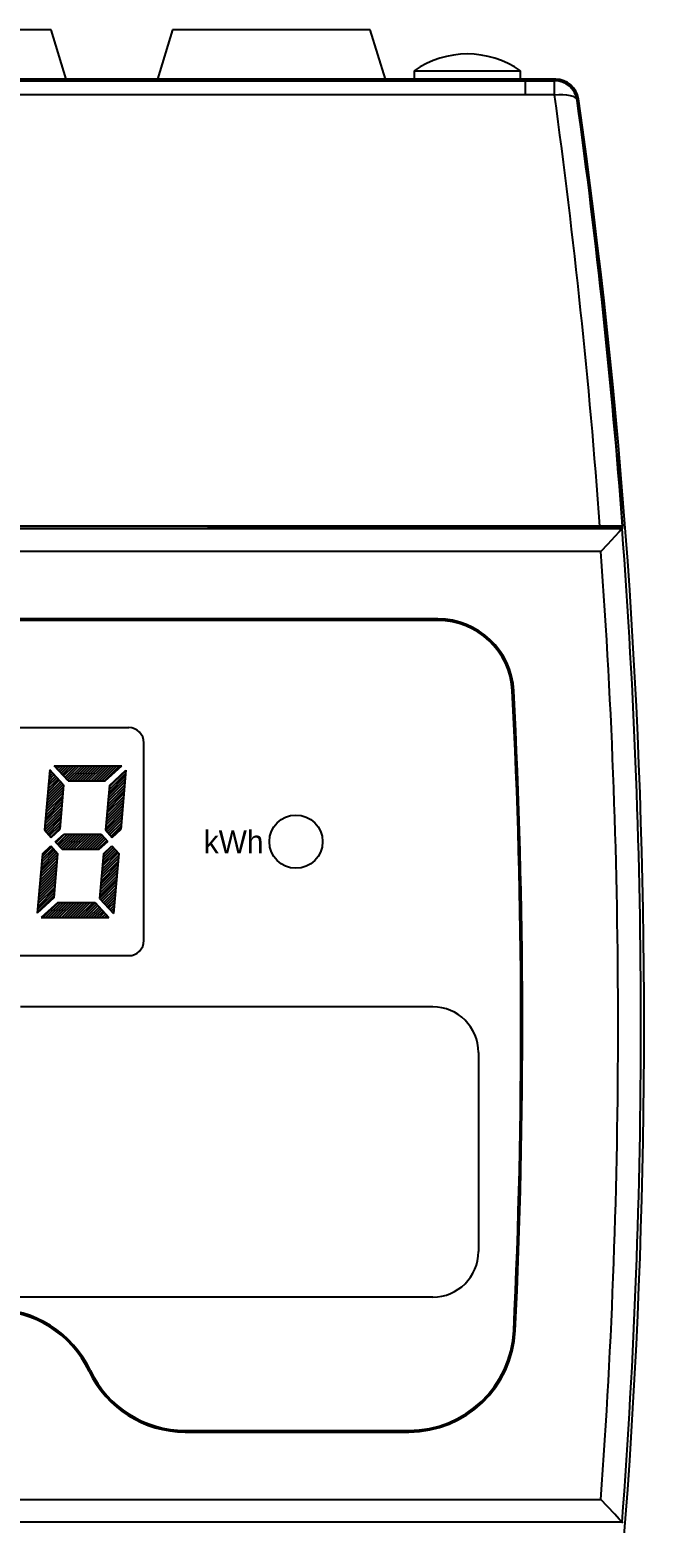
# Model space of a CAD drawing. Header units: millimetres. Extents: x 0 to 210250, y 0 to 148500.
# Drawn here: x 89568 to 92395, y 124478 to 131353 of the extents above; entities that cross this region are included whole.
import ezdxf

# ---------------------------------------------------------------- set-up
doc = ezdxf.new("R2010")
doc.units = ezdxf.units.MM
doc.header["$LTSCALE"] = 250
doc.header["$MEASUREMENT"] = 0
doc.layers.add('원격검침', color=3, linetype='Continuous')
doc.styles.add('울릉도M', font='')
doc.styles.get('울릉도M').set_extended_font_data('HY울릉도L')

msp = doc.modelspace()

# ---------------------------------------------------------------- linework, layer by layer
at = {"layer": '원격검침', "color": 3}
for p, q in [((89664.8, 131353.4), (88755, 131353.4)), ((89734.8, 131126), (89664.8, 131353.4)), ((90224.6, 131353.4), (90154.7, 131126)), ((91134.4, 131353.4), (90224.6, 131353.4)), ((91204.4, 131126), (91134.4, 131353.4)), ((84821.9, 131126), (91988.3, 131126)), ((91988.3, 131126), (84821.9, 131126)), ((84825.5, 131121.8), (91984.6, 131121.8)), ((88895, 131119.1), (91848.3, 131119.1)), ((91336, 131165.1), (91336, 131130.2)), ((91336, 131165.1), (91825.9, 131165.1)), ((91406, 131130.2), (91406.4, 131126)), ((91755.6, 131126), (91755.9, 131130.2)), ((91825.9, 131130.2), (91825.9, 131165.1)), ((91848.3, 131054.1), (91848.3, 131119.1)), ((91848.3, 131119.1), (91982.3, 131119.1)), ((91982.3, 131119.1), (91983.2, 131120.1)), ((91982.3, 131054.1), (91982.3, 131119.1)), ((91983.2, 131120.1), (91984.6, 131121.8)), ((91984.6, 131121.8), (91986.3, 131123.7)), ((91986.3, 131123.7), (91988.3, 131126)), ((91848.3, 131054.1), (88895, 131054.1)), ((91982.3, 131054.1), (91848.3, 131054.1)), ((91982.3, 131054.1), (92001.8, 131055.7)), ((92001.8, 131055.7), (92020.6, 131055.8)), ((92020.6, 131055.8), (92038.1, 131054.5)), ((92038.1, 131054.5), (92053.6, 131051.7)), ((92053.6, 131051.7), (92066.6, 131047.6)), ((92066.6, 131047.6), (92076.5, 131042.3)), ((92076.5, 131042.3), (92083.1, 131036)), ((92083.1, 131036), (92086.2, 131028.9)), ((92086.7, 131029.4), (92086.2, 131028.9)), ((92088.3, 131031.3), (92086.7, 131029.4)), ((92106.7, 130896.4), (92088.3, 131031.3)), ((84517, 129056.9), (92293.2, 129056.9)), ((92191.3, 129068.5), (84618.9, 129068.5)), ((90154.7, 129067.4), (88790, 129067.4)), ((90154.7, 129068.5), (90154.7, 129067.4)), ((90259.6, 129067.4), (90154.7, 129067.4)), ((90158, 129067.4), (90158, 129068.5)), ((90256.3, 129068.5), (90256.3, 129067.4)), ((90259.6, 129067.4), (90259.6, 129068.5)), ((90364.6, 129067.4), (90259.6, 129067.4)), ((90424, 129061.5), (90364.6, 129067.4)), ((92112.2, 129061.5), (90424, 129061.5)), ((91295.4, 129068.5), (91295.4, 129061.5)), ((91295.4, 129068.5), (91295.4, 129061.5)), ((91855.2, 129061.5), (91855.2, 129068.5)), ((91855.2, 129068.5), (91855.2, 129061.5)), ((91939.2, 129061.5), (91939.2, 129068.5)), ((92112.2, 129061.5), (92111.6, 129068.5)), ((92112.2, 129061.5), (92297.4, 129061.5)), ((92295, 129068.5), (92191.3, 129068.5)), ((92293.2, 129056.9), (92289.4, 129052.8)), ((92293.2, 129056.9), (92297.4, 129061.5)), ((92295, 129068.5), (92297.2, 129068.5)), ((92297.4, 129061.5), (92296.8, 129068.5)), ((92259.3, 129020.3), (92225.9, 128984.4)), ((92279.5, 129042.1), (92259.3, 129020.3)), ((92289.4, 129052.8), (92279.5, 129042.1)), ((92195.7, 128951.9), (84614.5, 128951.9)), ((92196.1, 128952.3), (92195.7, 128951.9)), ((92225.9, 128984.4), (92196.1, 128952.3)), ((91445.4, 128641.6), (85364.8, 128641.6)), ((91445.4, 128634.6), (85364.8, 128634.6)), ((86803.2, 128140.5), (90022.4, 128140.5)), ((90092.4, 127160.7), (90092.4, 128070.5)), ((89679.4, 127965.5), (89991, 127965.5)), ((89743.6, 127895.5), (89679.4, 127965.5)), ((89681.5, 127963.2), (89683.8, 127965.5)), ((89687.4, 127956.8), (89696.1, 127965.5)), ((89693.3, 127950.3), (89708.5, 127965.5)), ((89699.3, 127943.9), (89720.9, 127965.5)), ((89705.2, 127937.4), (89733.3, 127965.5)), ((89711.1, 127931), (89745.6, 127965.5)), ((89717, 127924.5), (89758, 127965.5)), ((89722.9, 127918), (89770.4, 127965.5)), ((89728.8, 127911.6), (89782.7, 127965.5)), ((89734.8, 127905.1), (89795.1, 127965.5)), ((89740.7, 127898.7), (89807.5, 127965.5)), ((89749.9, 127895.5), (89819.9, 127965.5)), ((89762.3, 127895.5), (89832.2, 127965.5)), ((89774.6, 127895.5), (89844.6, 127965.5)), ((89787, 127895.5), (89857, 127965.5)), ((89799.4, 127895.5), (89869.3, 127965.5)), ((89811.7, 127895.5), (89881.7, 127965.5)), ((89824.1, 127895.5), (89894.1, 127965.5)), ((89836.5, 127895.5), (89906.5, 127965.5)), ((89848.9, 127895.5), (89918.8, 127965.5)), ((89861.2, 127895.5), (89931.2, 127965.5)), ((89873.6, 127895.5), (89943.6, 127965.5)), ((89886, 127895.5), (89955.9, 127965.5)), ((89898.3, 127895.5), (89968.3, 127965.5)), ((89910.7, 127895.5), (89980.7, 127965.5)), ((89914.6, 127895.5), (89991, 127965.5)), ((89658.8, 127946.6), (89634.6, 127669.5)), ((89647.6, 127817.9), (89714.9, 127885.3)), ((89648.7, 127831.5), (89709, 127891.8)), ((89649.9, 127845), (89703.1, 127898.2)), ((89651.1, 127858.6), (89697.2, 127904.7)), ((89652.3, 127872.2), (89691.3, 127911.1)), ((89653.5, 127885.7), (89685.4, 127917.6)), ((89654.7, 127899.3), (89679.5, 127924.1)), ((89655.9, 127912.8), (89673.5, 127930.5)), ((89657, 127926.4), (89667.6, 127937)), ((89658.2, 127939.9), (89661.7, 127943.4)), ((89722.9, 127876.6), (89658.8, 127946.6)), ((89743.6, 127895.5), (89914.6, 127895.5)), ((89928.2, 127814), (90005.2, 127891)), ((89929.4, 127827.6), (90006.4, 127904.6)), ((89930.6, 127841.2), (90007.6, 127918.1)), ((89931.8, 127854.7), (90008.8, 127931.7)), ((89933, 127868.3), (90005.5, 127940.8)), ((89933.5, 127874.9), (90009.9, 127944.9)), ((90009.9, 127944.9), (89986, 127671.2)), ((89641.6, 127750.1), (89718.6, 127827.1)), ((89642.8, 127763.7), (89719.8, 127840.7)), ((89644, 127777.3), (89721, 127854.2)), ((89645.2, 127790.8), (89722.2, 127867.8)), ((89646.4, 127804.4), (89720.9, 127878.9)), ((89722.9, 127876.6), (89705, 127671.2)), ((89933.5, 127874.9), (89915.6, 127669.5)), ((89922.3, 127746.3), (89999.3, 127823.2)), ((89923.5, 127759.8), (90000.5, 127836.8)), ((89924.7, 127773.4), (90001.6, 127850.4)), ((89925.8, 127786.9), (90002.8, 127863.9)), ((89927, 127800.5), (90004, 127877.5)), ((89635.7, 127682.4), (89712.7, 127759.3)), ((89636.9, 127695.9), (89713.9, 127772.9)), ((89638.1, 127709.5), (89715, 127786.5)), ((89639.2, 127723), (89716.2, 127800)), ((89640.4, 127736.6), (89717.4, 127813.6)), ((89916.4, 127678.5), (89993.3, 127755.5)), ((89917.5, 127692), (89994.5, 127769)), ((89918.7, 127705.6), (89995.7, 127782.6)), ((89919.9, 127719.1), (89996.9, 127796.1)), ((89921.1, 127732.7), (89998.1, 127809.7)), ((89634.9, 127669.2), (89711.5, 127745.8)), ((89640.8, 127662.7), (89710.3, 127732.2)), ((89646.7, 127656.2), (89709.1, 127718.7)), ((89652.6, 127649.8), (89707.9, 127705.1)), ((89658.5, 127643.3), (89706.7, 127691.5)), ((89917.6, 127667.3), (89992.2, 127741.9)), ((89923.5, 127660.9), (89991, 127728.3)), ((89929.4, 127654.4), (89989.8, 127714.8)), ((89935.3, 127647.9), (89988.6, 127701.2)), ((89941.2, 127641.5), (89987.4, 127687.7)), ((89634.6, 127669.5), (89665.8, 127635.4)), ((89664.4, 127636.9), (89705.6, 127678)), ((89665.8, 127635.4), (89705, 127671.2)), ((89684.7, 127614.7), (89723.9, 127650.6)), ((89684.7, 127614.7), (89716, 127580.6)), ((89688.1, 127611.1), (89727.6, 127650.6)), ((89694, 127604.6), (89740, 127650.6)), ((89699.9, 127598.1), (89752.4, 127650.6)), ((89705.9, 127591.7), (89764.7, 127650.6)), ((89711.8, 127585.2), (89777.1, 127650.6)), ((89719.5, 127580.6), (89789.5, 127650.6)), ((89723.9, 127650.6), (89894.9, 127650.6)), ((89731.9, 127580.6), (89801.9, 127650.6)), ((89744.2, 127580.6), (89814.2, 127650.6)), ((89756.6, 127580.6), (89826.6, 127650.6)), ((89769, 127580.6), (89839, 127650.6)), ((89781.4, 127580.6), (89851.3, 127650.6)), ((89793.7, 127580.6), (89863.7, 127650.6)), ((89806.1, 127580.6), (89876.1, 127650.6)), ((89818.5, 127580.6), (89888.5, 127650.6)), ((89830.8, 127580.6), (89897.7, 127647.5)), ((89843.2, 127580.6), (89903.7, 127641)), ((89855.6, 127580.6), (89909.6, 127634.6)), ((89868, 127580.6), (89915.5, 127628.1)), ((89880.3, 127580.6), (89921.4, 127621.7)), ((89887.1, 127580.6), (89926.2, 127616.4)), ((89894.9, 127650.6), (89926.2, 127616.4)), ((89915.6, 127669.5), (89946.8, 127635.4)), ((89946.8, 127635.4), (89986, 127671.2)), ((89954.3, 127642.2), (89986.2, 127674.1)), ((89625, 127559.9), (89601, 127286.3)), ((89616.7, 127465.4), (89693.7, 127542.4)), ((89617.9, 127479), (89694.9, 127556)), ((89619.1, 127492.5), (89692, 127565.4)), ((89620.3, 127506.1), (89686, 127571.9)), ((89621.5, 127519.7), (89680.1, 127578.3)), ((89622.6, 127533.2), (89674.2, 127584.8)), ((89623.8, 127546.8), (89668.3, 127591.2)), ((89625, 127559.9), (89664.1, 127595.8)), ((89664.1, 127595.8), (89695.4, 127561.7)), ((89695.4, 127561.7), (89677.4, 127356.3)), ((89716, 127580.6), (89887.1, 127580.6)), ((89906, 127559.9), (89888, 127354.6)), ((89898.6, 127475.1), (89975.5, 127552.1)), ((89899.7, 127488.7), (89974.6, 127563.6)), ((89900.9, 127502.2), (89968.7, 127570)), ((89902.1, 127515.8), (89962.8, 127576.5)), ((89903.3, 127529.3), (89956.9, 127582.9)), ((89904.5, 127542.9), (89951, 127589.4)), ((89905.7, 127556.5), (89944.1, 127594.9)), ((89906, 127559.9), (89945.1, 127595.8)), ((89945.1, 127595.8), (89976.4, 127561.7)), ((89976.4, 127561.7), (89952.1, 127284.6)), ((89610.8, 127397.6), (89687.8, 127474.6)), ((89612, 127411.2), (89689, 127488.2)), ((89613.2, 127424.8), (89690.1, 127501.7)), ((89614.3, 127438.3), (89691.3, 127515.3)), ((89615.5, 127451.9), (89692.5, 127528.9)), ((89892.6, 127407.3), (89969.6, 127484.3)), ((89893.8, 127420.9), (89970.8, 127497.9)), ((89895, 127434.4), (89972, 127511.4)), ((89896.2, 127448), (89973.2, 127525)), ((89897.4, 127461.6), (89974.4, 127538.5)), ((89604.9, 127329.9), (89681.8, 127406.8)), ((89606, 127343.4), (89683, 127420.4)), ((89607.2, 127357), (89684.2, 127434)), ((89608.4, 127370.5), (89685.4, 127447.5)), ((89609.6, 127384.1), (89686.6, 127461.1)), ((89888.7, 127353.9), (89964.9, 127430.1)), ((89889.1, 127366.6), (89966.1, 127443.6)), ((89890.3, 127380.2), (89967.2, 127457.2)), ((89891.4, 127393.8), (89968.4, 127470.7)), ((89894.6, 127347.4), (89963.7, 127416.5)), ((89677.4, 127356.3), (89601, 127286.3)), ((89601.3, 127289.2), (89678.3, 127366.2)), ((89602.5, 127302.7), (89679.5, 127379.7)), ((89603.7, 127316.3), (89680.7, 127393.3)), ((89696.3, 127335.6), (89620, 127265.7)), ((89627.3, 127265.7), (89697.2, 127335.6)), ((89639.6, 127265.7), (89709.6, 127335.6)), ((89652, 127265.7), (89722, 127335.6)), ((89664.4, 127265.7), (89734.4, 127335.6)), ((89676.7, 127265.7), (89746.7, 127335.6)), ((89689.1, 127265.7), (89759.1, 127335.6)), ((89696.3, 127335.6), (89867.4, 127335.6)), ((89701.5, 127265.7), (89771.5, 127335.6)), ((89713.9, 127265.7), (89783.8, 127335.6)), ((89726.2, 127265.7), (89796.2, 127335.6)), ((89738.6, 127265.7), (89808.6, 127335.6)), ((89751, 127265.7), (89821, 127335.6)), ((89763.3, 127265.7), (89833.3, 127335.6)), ((89775.7, 127265.7), (89845.7, 127335.6)), ((89788.1, 127265.7), (89858.1, 127335.6)), ((89867.4, 127335.6), (89931.5, 127265.7)), ((89888, 127354.6), (89952.1, 127284.6)), ((89900.5, 127340.9), (89962.5, 127403)), ((89906.4, 127334.5), (89961.3, 127389.4)), ((89912.3, 127328), (89960.1, 127375.8)), ((89918.2, 127321.6), (89958.9, 127362.3)), ((89924.1, 127315.1), (89957.8, 127348.7)), ((89930.1, 127308.7), (89956.6, 127335.2)), ((89800.5, 127265.7), (89868.8, 127334)), ((89812.8, 127265.7), (89874.8, 127327.6)), ((89825.2, 127265.7), (89880.7, 127321.1)), ((89837.6, 127265.7), (89886.6, 127314.7)), ((89849.9, 127265.7), (89892.5, 127308.2)), ((89862.3, 127265.7), (89898.4, 127301.8)), ((89874.7, 127265.7), (89904.3, 127295.3)), ((89887.1, 127265.7), (89910.2, 127288.9)), ((89899.4, 127265.7), (89916.2, 127282.4)), ((89911.8, 127265.7), (89922.1, 127275.9)), ((89924.2, 127265.7), (89928, 127269.5)), ((89936, 127302.2), (89955.4, 127321.6)), ((89941.9, 127295.8), (89954.2, 127308.1)), ((89947.8, 127289.3), (89953, 127294.5)), ((89620, 127265.7), (89931.5, 127265.7)), ((86803.2, 127090.7), (90022.4, 127090.7)), ((91422.1, 126855.2), (89523.9, 126855.2)), ((91632, 126645.3), (91632, 125728.5)), ((91422.1, 125518.5), (85403.5, 125518.5)), ((90282.3, 124904.5), (91312.2, 124904.5)), ((90282.3, 124897.5), (91312.2, 124897.5)), ((89370.9, 124587.1), (92195.7, 124587.1)), ((92196.1, 124586.7), (92195.7, 124587.1)), ((92225.9, 124554.6), (92196.1, 124586.7)), ((92259.3, 124518.7), (92225.9, 124554.6)), ((92279.5, 124496.9), (92259.3, 124518.7)), ((92293.2, 124482.2), (89370.9, 124482.2)), ((92289.4, 124486.3), (92279.5, 124496.9)), ((92293.2, 124482.2), (92289.4, 124486.3)), ((92297.4, 124477.6), (92293.2, 124482.2))]:
    msp.add_line(p, q, dxfattribs=at)
msp.add_circle((90792.2, 127615.6), 122.5, dxfattribs=at)
for centre, radius, start, end in [((91581, 130815.2), 427.1, 55.00798, 124.99202), ((91982.3, 131014.1), 105, 8.10539, 89.9956), ((91984.5, 131017), 104.7, 7.80815, 89.92162), ((91988.3, 131021), 105, 8.11187, 90.0005), ((91988.3, 131021), 105, 8.11378, 90.00048), ((60756.4, 126762.9), 31519.4, 4.19487, 7.82492), ((61334.3, 126762.3), 31046.5, 4.25985, 7.89885), ((62162.1, 126769.5), 30232.6, 351.88762, 8.11238), ((62162.1, 126769.5), 30232.6, 351.88763, 8.11237), ((61307.7, 126762.2), 31075.2, 4.2562, 7.64521), ((62162.1, 126769.5), 30217.8, 355.65881, 4.34119), ((62162.1, 126769.5), 30112.8, 355.84393, 4.15607), ((91445.4, 128291.6), 349.9, 2.97552, 90), ((91445.4, 128291.6), 342.9, 2.97552, 90), ((62162.1, 126769.5), 29665.8, 357.28534, 2.97552), ((62162.1, 126769.5), 29672.7, 357.28534, 2.97552), ((90022.4, 128070.5), 70, 0, 90), ((90022.4, 127160.7), 70, 270, 0), ((91422.1, 126645.3), 209.9, 0, 90), ((91422.1, 125728.5), 209.9, 270, 0), ((89397.1, 124967.5), 496.9, 25.37693, 90), ((89397.1, 124967.5), 489.9, 25.37693, 90), ((91312.2, 125387.4), 482.9, 270, 357.28534), ((91312.2, 125387.4), 489.9, 270, 357.28534), ((90282.3, 125387.4), 489.9, 205.37693, 270), ((90282.3, 125387.4), 482.9, 205.37693, 270)]:
    msp.add_arc(centre, radius, start, end, dxfattribs=at)

# ---------------------------------------------------------------- texts
at = {"layer": '원격검침', "color": 3, "style": '울릉도M'}
msp.add_text('kWh', height=104.97, dxfattribs=at).set_placement((90368, 127562.3))

doc.saveas('drawing.dxf')
